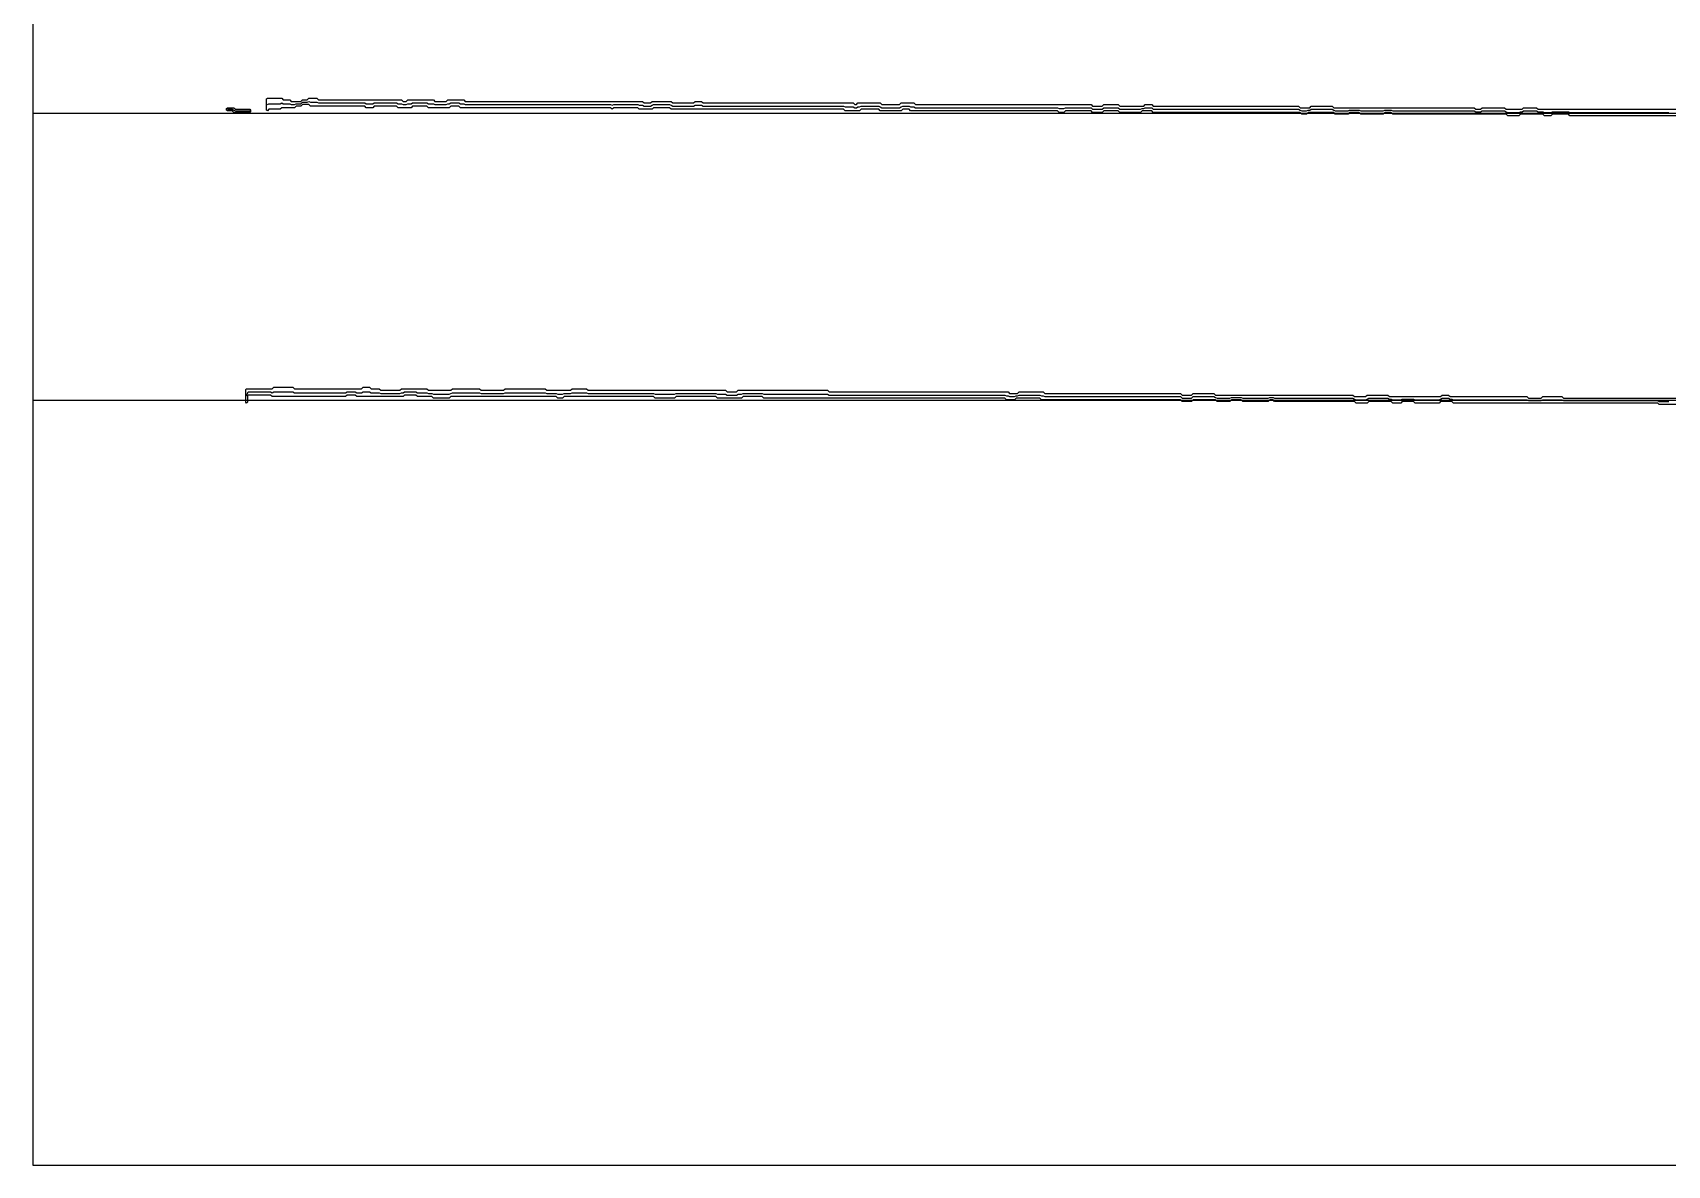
# Model space of a CAD drawing. Extents: x 0 to 57.2, y 0 to 39.6.
# Drawn here: x 0 to 28.58, y 0 to 19.8 of the extents above; entities that cross this region are included whole.
import ezdxf

# ---------------------------------------------------------------- set-up
doc = ezdxf.new("R2010")
doc.units = 13
for name, color, linetype in [('DESIGN_SCAN_PATH', 5, 'Continuous'), ('SEM_FRAME', 8, 'Continuous'), ('SEM_OBSERVED_CENTERLINES', 3, 'Continuous'), ('SEM_OBSERVED_CONTOURS', 2, 'Continuous')]:
    doc.layers.add(name, color=color, linetype=linetype)

msp = doc.modelspace()

# ---------------------------------------------------------------- linework, layer by layer
at = {"layer": 'DESIGN_SCAN_PATH'}
for points in [[(0, 18.39269), (50, 18.39269)], [(50, 13.36889), (0, 13.36889)]]:
    msp.add_lwpolyline(points, dxfattribs=at)
at = {"layer": 'SEM_FRAME'}
msp.add_lwpolyline([(0, 0), (57.15968, 0), (57.15968, 39.60429), (0, 39.60429)], close=True, dxfattribs=at)
at = {"layer": 'SEM_OBSERVED_CENTERLINES'}
for points in [[(4.10277, 18.546195), (4.13068, 18.56015), (4.15859, 18.56015), (4.1865, 18.56015), (4.21441, 18.56015), (4.24232, 18.56015), (4.27023, 18.56015), (4.29814, 18.56015), (4.32605, 18.56015), (4.35396, 18.574105), (4.38187, 18.56015), (4.40978, 18.56015), (4.43769, 18.56015), (4.4656, 18.56015), (4.49351, 18.56015), (4.52142, 18.546195), (4.54933, 18.546195), (4.57724, 18.546195), (4.60515, 18.56015), (4.63306, 18.56015), (4.66097, 18.56015), (4.68888, 18.56015), (4.71679, 18.58806), (4.7447, 18.58806), (4.77261, 18.58806), (4.80052, 18.58806), (4.82843, 18.602015), (4.85634, 18.58806), (4.88425, 18.58806), (4.91216, 18.58806), (4.94007, 18.58806), (4.96798, 18.58806), (4.99589, 18.574105), (5.0238, 18.574105), (5.05171, 18.574105), (5.07962, 18.574105), (5.10753, 18.574105), (5.13544, 18.574105), (5.16335, 18.574105), (5.19126, 18.574105), (5.21917, 18.574105), (5.24708, 18.574105), (5.27499, 18.574105), (5.3029, 18.574105), (5.33081, 18.574105), (5.35872, 18.574105), (5.38663, 18.574105), (5.41454, 18.574105), (5.44245, 18.574105), (5.47036, 18.574105), (5.49827, 18.574105), (5.52618, 18.574105), (5.55409, 18.574105), (5.582, 18.574105), (5.60991, 18.574105), (5.63782, 18.574105), (5.66573, 18.574105), (5.69364, 18.574105), (5.72155, 18.574105), (5.74946, 18.574105), (5.77737, 18.574105), (5.80528, 18.574105), (5.83319, 18.56015), (5.8611, 18.56015), (5.88901, 18.56015), (5.91692, 18.56015), (5.94483, 18.56015), (5.97274, 18.574105), (6.00065, 18.574105), (6.02856, 18.574105), (6.05647, 18.574105), (6.08438, 18.574105), (6.11229, 18.574105), (6.1402, 18.574105), (6.16811, 18.574105), (6.19602, 18.574105), (6.22393, 18.574105), (6.25184, 18.574105), (6.27975, 18.574105), (6.30766, 18.574105), (6.33557, 18.574105), (6.36348, 18.574105), (6.39139, 18.56015), (6.4193, 18.56015), (6.44721, 18.56015), (6.47512, 18.546195), (6.50303, 18.546195), (6.53094, 18.546195), (6.55885, 18.56015), (6.58676, 18.56015), (6.61467, 18.56015), (6.64258, 18.574105), (6.67049, 18.574105), (6.6984, 18.574105), (6.72631, 18.574105), (6.75422, 18.574105), (6.78213, 18.574105), (6.81004, 18.574105), (6.83795, 18.574105), (6.86586, 18.574105), (6.89377, 18.574105), (6.92168, 18.56015), (6.94959, 18.56015), (6.9775, 18.56015), (7.00541, 18.56015), (7.03332, 18.546195), (7.06123, 18.546195), (7.08914, 18.546195), (7.11705, 18.546195), (7.14496, 18.546195), (7.17287, 18.546195), (7.20078, 18.546195), (7.22869, 18.546195), (7.2566, 18.56015), (7.28451, 18.56015), (7.31242, 18.574105), (7.34033, 18.574105), (7.36824, 18.574105), (7.39615, 18.574105), (7.42406, 18.574105), (7.45197, 18.574105), (7.47988, 18.56015), (7.50779, 18.56015), (7.5357, 18.56015), (7.56361, 18.546195), (7.59152, 18.546195), (7.61943, 18.546195), (7.64734, 18.546195), (7.67525, 18.546195), (7.70316, 18.546195), (7.73107, 18.546195), (7.75898, 18.546195), (7.78689, 18.546195), (7.8148, 18.546195), (7.84271, 18.546195), (7.87062, 18.546195), (7.89853, 18.546195), (7.92644, 18.546195), (7.95435, 18.546195), (7.98226, 18.546195), (8.01017, 18.546195), (8.03808, 18.546195), (8.06599, 18.546195), (8.0939, 18.546195), (8.12181, 18.546195), (8.14972, 18.546195), (8.17763, 18.546195), (8.20554, 18.546195), (8.23345, 18.546195), (8.26136, 18.546195), (8.28927, 18.546195), (8.31718, 18.546195), (8.34509, 18.546195), (8.373, 18.546195), (8.40091, 18.546195), (8.42882, 18.546195), (8.45673, 18.546195), (8.48464, 18.546195), (8.51255, 18.546195), (8.54046, 18.546195), (8.56837, 18.546195), (8.59628, 18.546195), (8.62419, 18.546195), (8.6521, 18.546195), (8.68001, 18.546195), (8.70792, 18.546195), (8.73583, 18.546195), (8.76374, 18.546195), (8.79165, 18.546195), (8.81956, 18.546195), (8.84747, 18.546195), (8.87538, 18.546195), (8.90329, 18.546195), (8.9312, 18.546195), (8.95911, 18.546195), (8.98702, 18.546195), (9.01493, 18.546195), (9.04284, 18.546195), (9.07075, 18.546195), (9.09866, 18.546195), (9.12657, 18.546195), (9.15448, 18.546195), (9.18239, 18.546195), (9.2103, 18.546195), (9.23821, 18.546195), (9.26612, 18.546195), (9.29403, 18.546195), (9.32194, 18.546195), (9.34985, 18.546195), (9.37776, 18.546195), (9.40567, 18.546195), (9.43358, 18.546195), (9.46149, 18.546195), (9.4894, 18.546195), (9.51731, 18.546195), (9.54522, 18.546195), (9.57313, 18.546195), (9.60104, 18.546195), (9.62895, 18.546195), (9.65686, 18.546195), (9.68477, 18.546195), (9.71268, 18.546195), (9.74059, 18.546195), (9.7685, 18.546195), (9.79641, 18.546195), (9.82432, 18.546195), (9.85223, 18.546195), (9.88014, 18.546195), (9.90805, 18.546195), (9.93596, 18.546195), (9.96387, 18.546195), (9.99178, 18.546195), (10.01969, 18.546195), (10.0476, 18.546195), (10.07551, 18.546195), (10.10342, 18.546195), (10.13133, 18.53224), (10.15924, 18.546195), (10.18715, 18.546195), (10.21506, 18.546195), (10.24297, 18.546195), (10.27088, 18.546195), (10.29879, 18.546195), (10.3267, 18.546195), (10.35461, 18.546195), (10.38252, 18.546195), (10.41043, 18.546195), (10.43834, 18.546195), (10.46625, 18.546195), (10.49416, 18.546195), (10.52207, 18.546195), (10.54998, 18.546195), (10.57789, 18.546195), (10.6058, 18.53224), (10.63371, 18.53224), (10.66162, 18.53224), (10.68953, 18.518285), (10.71744, 18.518285), (10.74535, 18.518285), (10.77326, 18.518285), (10.80117, 18.518285), (10.82908, 18.53224), (10.85699, 18.546195), (10.8849, 18.546195), (10.91281, 18.546195), (10.94072, 18.546195), (10.96863, 18.546195), (10.99654, 18.546195), (11.02445, 18.546195), (11.05236, 18.546195), (11.08027, 18.546195), (11.10818, 18.546195), (11.13609, 18.546195), (11.164, 18.53224), (11.19191, 18.518285), (11.21982, 18.518285), (11.24773, 18.518285), (11.27564, 18.518285), (11.30355, 18.518285), (11.33146, 18.518285), (11.35937, 18.518285), (11.38728, 18.518285), (11.41519, 18.518285), (11.4431, 18.518285), (11.47101, 18.518285), (11.49892, 18.518285), (11.52683, 18.518285), (11.55474, 18.518285), (11.58265, 18.53224), (11.61056, 18.53224), (11.63847, 18.53224), (11.66638, 18.53224), (11.69429, 18.53224), (11.7222, 18.518285), (11.75011, 18.518285), (11.77802, 18.518285), (11.80593, 18.518285), (11.83384, 18.518285), (11.86175, 18.518285), (11.88966, 18.518285), (11.91757, 18.518285), (11.94548, 18.518285), (11.97339, 18.518285), (12.0013, 18.518285), (12.02921, 18.518285), (12.05712, 18.518285), (12.08503, 18.518285), (12.11294, 18.518285), (12.14085, 18.518285), (12.16876, 18.518285), (12.19667, 18.518285), (12.22458, 18.518285), (12.25249, 18.518285), (12.2804, 18.518285), (12.30831, 18.518285), (12.33622, 18.518285), (12.36413, 18.518285), (12.39204, 18.518285), (12.41995, 18.518285), (12.44786, 18.518285), (12.47577, 18.518285), (12.50368, 18.518285), (12.53159, 18.518285), (12.5595, 18.518285), (12.58741, 18.518285), (12.61532, 18.518285), (12.64323, 18.518285), (12.67114, 18.518285), (12.69905, 18.518285), (12.72696, 18.518285), (12.75487, 18.518285), (12.78278, 18.518285), (12.81069, 18.518285), (12.8386, 18.518285), (12.86651, 18.518285), (12.89442, 18.518285), (12.92233, 18.518285), (12.95024, 18.518285), (12.97815, 18.518285), (13.00606, 18.518285), (13.03397, 18.518285), (13.06188, 18.518285), (13.08979, 18.518285), (13.1177, 18.518285), (13.14561, 18.518285), (13.17352, 18.518285), (13.20143, 18.518285), (13.22934, 18.518285), (13.25725, 18.518285), (13.28516, 18.518285), (13.31307, 18.518285), (13.34098, 18.518285), (13.36889, 18.518285), (13.3968, 18.518285), (13.42471, 18.518285), (13.45262, 18.518285), (13.48053, 18.518285), (13.50844, 18.518285), (13.53635, 18.518285), (13.56426, 18.518285), (13.59217, 18.518285), (13.62008, 18.518285), (13.64799, 18.518285), (13.6759, 18.518285), (13.70381, 18.518285), (13.73172, 18.518285), (13.75963, 18.518285), (13.78754, 18.518285), (13.81545, 18.518285), (13.84336, 18.518285), (13.87127, 18.518285), (13.89918, 18.518285), (13.92709, 18.518285), (13.955, 18.518285), (13.98291, 18.518285), (14.01082, 18.518285), (14.03873, 18.518285), (14.06664, 18.518285), (14.09455, 18.518285), (14.12246, 18.518285), (14.15037, 18.518285), (14.17828, 18.518285), (14.20619, 18.50433), (14.2341, 18.50433), (14.26201, 18.50433), (14.28992, 18.50433), (14.31783, 18.50433), (14.34574, 18.50433), (14.37365, 18.490375), (14.40156, 18.490375), (14.42947, 18.50433), (14.45738, 18.50433), (14.48529, 18.518285), (14.5132, 18.518285), (14.54111, 18.518285), (14.56902, 18.518285), (14.59693, 18.518285), (14.62484, 18.518285), (14.65275, 18.518285), (14.68066, 18.518285), (14.70857, 18.518285), (14.73648, 18.518285), (14.76439, 18.518285), (14.7923, 18.518285), (14.82021, 18.50433), (14.84812, 18.490375), (14.87603, 18.490375), (14.90394, 18.490375), (14.93185, 18.490375), (14.95976, 18.490375), (14.98767, 18.490375), (15.01558, 18.490375), (15.04349, 18.490375), (15.0714, 18.490375), (15.09931, 18.490375), (15.12722, 18.490375), (15.15513, 18.490375), (15.18304, 18.50433), (15.21095, 18.518285), (15.23886, 18.518285), (15.26677, 18.518285), (15.29468, 18.518285), (15.32259, 18.518285), (15.3505, 18.50433), (15.37841, 18.50433), (15.40632, 18.50433), (15.43423, 18.490375), (15.46214, 18.490375), (15.49005, 18.490375), (15.51796, 18.490375), (15.54587, 18.490375), (15.57378, 18.490375), (15.60169, 18.490375), (15.6296, 18.490375), (15.65751, 18.490375), (15.68542, 18.490375), (15.71333, 18.490375), (15.74124, 18.490375), (15.76915, 18.490375), (15.79706, 18.490375), (15.82497, 18.490375), (15.85288, 18.490375), (15.88079, 18.490375), (15.9087, 18.490375), (15.93661, 18.490375), (15.96452, 18.490375), (15.99243, 18.490375), (16.02034, 18.490375), (16.04825, 18.490375), (16.07616, 18.490375), (16.10407, 18.490375), (16.13198, 18.490375), (16.15989, 18.490375), (16.1878, 18.490375), (16.21571, 18.490375), (16.24362, 18.490375), (16.27153, 18.490375), (16.29944, 18.490375), (16.32735, 18.490375), (16.35526, 18.490375), (16.38317, 18.490375), (16.41108, 18.490375), (16.43899, 18.490375), (16.4669, 18.490375), (16.49481, 18.490375), (16.52272, 18.490375), (16.55063, 18.490375), (16.57854, 18.490375), (16.60645, 18.490375), (16.63436, 18.490375), (16.66227, 18.490375), (16.69018, 18.490375), (16.71809, 18.490375), (16.746, 18.490375), (16.77391, 18.490375), (16.80182, 18.490375), (16.82973, 18.490375), (16.85764, 18.490375), (16.88555, 18.490375), (16.91346, 18.490375), (16.94137, 18.490375), (16.96928, 18.490375), (16.99719, 18.490375), (17.0251, 18.490375), (17.05301, 18.490375), (17.08092, 18.490375), (17.10883, 18.490375), (17.13674, 18.490375), (17.16465, 18.490375), (17.19256, 18.490375), (17.22047, 18.490375), (17.24838, 18.490375), (17.27629, 18.490375), (17.3042, 18.490375), (17.33211, 18.490375), (17.36002, 18.490375), (17.38793, 18.490375), (17.41584, 18.490375), (17.44375, 18.490375), (17.47166, 18.490375), (17.49957, 18.490375), (17.52748, 18.490375), (17.55539, 18.490375), (17.5833, 18.490375), (17.61121, 18.490375), (17.63912, 18.490375), (17.66703, 18.490375), (17.69494, 18.490375), (17.72285, 18.490375), (17.75076, 18.490375), (17.77867, 18.490375), (17.80658, 18.490375), (17.83449, 18.490375), (17.8624, 18.490375), (17.89031, 18.490375), (17.91822, 18.490375), (17.94613, 18.47642), (17.97404, 18.47642), (18.00195, 18.47642), (18.02986, 18.47642), (18.05777, 18.490375), (18.08568, 18.490375), (18.11359, 18.490375), (18.1415, 18.490375), (18.16941, 18.490375), (18.19732, 18.490375), (18.22523, 18.490375), (18.25314, 18.490375), (18.28105, 18.490375), (18.30896, 18.490375), (18.33687, 18.490375), (18.36478, 18.490375), (18.39269, 18.490375), (18.4206, 18.490375), (18.44851, 18.490375), (18.47642, 18.490375), (18.50433, 18.490375), (18.53224, 18.462465), (18.56015, 18.462465), (18.58806, 18.462465), (18.61597, 18.462465), (18.64388, 18.462465), (18.67179, 18.462465), (18.6997, 18.462465), (18.72761, 18.490375), (18.75552, 18.490375), (18.78343, 18.490375), (18.81134, 18.490375), (18.83925, 18.490375), (18.86716, 18.490375), (18.89507, 18.490375), (18.92298, 18.490375), (18.95089, 18.490375), (18.9788, 18.490375), (19.00671, 18.462465), (19.03462, 18.462465), (19.06253, 18.462465), (19.09044, 18.462465), (19.11835, 18.462465), (19.14626, 18.462465), (19.17417, 18.462465), (19.20208, 18.462465), (19.22999, 18.462465), (19.2579, 18.462465), (19.28581, 18.462465), (19.31372, 18.462465), (19.34163, 18.462465), (19.36954, 18.462465), (19.39745, 18.47642), (19.42536, 18.47642), (19.45327, 18.490375), (19.48118, 18.490375), (19.50909, 18.490375), (19.537, 18.490375), (19.56491, 18.490375), (19.59282, 18.462465), (19.62073, 18.462465), (19.64864, 18.462465), (19.67655, 18.462465), (19.70446, 18.462465), (19.73237, 18.462465), (19.76028, 18.462465), (19.78819, 18.462465), (19.8161, 18.462465), (19.84401, 18.462465), (19.87192, 18.462465), (19.89983, 18.462465), (19.92774, 18.462465), (19.95565, 18.462465), (19.98356, 18.462465), (20.01147, 18.462465), (20.03938, 18.462465), (20.06729, 18.462465), (20.0952, 18.462465), (20.12311, 18.462465), (20.15102, 18.462465), (20.17893, 18.462465), (20.20684, 18.462465), (20.23475, 18.462465), (20.26266, 18.462465), (20.29057, 18.462465), (20.31848, 18.462465), (20.34639, 18.462465), (20.3743, 18.462465), (20.40221, 18.462465), (20.43012, 18.462465), (20.45803, 18.462465), (20.48594, 18.462465), (20.51385, 18.462465), (20.54176, 18.462465), (20.56967, 18.462465), (20.59758, 18.462465), (20.62549, 18.462465), (20.6534, 18.462465), (20.68131, 18.462465), (20.70922, 18.462465), (20.73713, 18.462465), (20.76504, 18.462465), (20.79295, 18.462465), (20.82086, 18.462465), (20.84877, 18.462465), (20.87668, 18.462465), (20.90459, 18.462465), (20.9325, 18.462465), (20.96041, 18.462465), (20.98832, 18.462465), (21.01623, 18.462465), (21.04414, 18.462465), (21.07205, 18.462465), (21.09996, 18.462465), (21.12787, 18.462465), (21.15578, 18.462465), (21.18369, 18.462465), (21.2116, 18.462465), (21.23951, 18.462465), (21.26742, 18.462465), (21.29533, 18.462465), (21.32324, 18.462465), (21.35115, 18.462465), (21.37906, 18.462465), (21.40697, 18.462465), (21.43488, 18.462465), (21.46279, 18.462465), (21.4907, 18.462465), (21.51861, 18.462465), (21.54652, 18.462465), (21.57443, 18.462465), (21.60234, 18.462465), (21.63025, 18.462465), (21.65816, 18.462465), (21.68607, 18.462465), (21.71398, 18.462465), (21.74189, 18.462465), (21.7698, 18.462465), (21.79771, 18.462465), (21.82562, 18.462465), (21.85353, 18.462465), (21.88144, 18.462465), (21.90935, 18.462465), (21.93726, 18.462465), (21.96517, 18.462465), (21.99308, 18.462465), (22.02099, 18.462465), (22.0489, 18.462465), (22.07681, 18.462465), (22.10472, 18.462465), (22.13263, 18.462465), (22.16054, 18.44851), (22.18845, 18.434555), (22.21636, 18.434555), (22.24427, 18.434555), (22.27218, 18.434555), (22.30009, 18.44851), (22.328, 18.44851), (22.35591, 18.462465), (22.38382, 18.462465), (22.41173, 18.462465), (22.43964, 18.462465), (22.46755, 18.462465), (22.49546, 18.462465), (22.52337, 18.462465), (22.55128, 18.462465), (22.57919, 18.462465), (22.6071, 18.462465), (22.63501, 18.462465), (22.66292, 18.462465), (22.69083, 18.462465), (22.71874, 18.462465), (22.74665, 18.44851), (22.77456, 18.434555), (22.80247, 18.434555), (22.83038, 18.434555), (22.85829, 18.434555), (22.8862, 18.434555), (22.91411, 18.434555), (22.94202, 18.434555), (22.96993, 18.434555), (22.99784, 18.434555), (23.02575, 18.44851), (23.05366, 18.44851), (23.08157, 18.44851), (23.10948, 18.44851), (23.13739, 18.44851), (23.1653, 18.44851), (23.19321, 18.44851), (23.22112, 18.434555), (23.24903, 18.434555), (23.27694, 18.434555), (23.30485, 18.434555), (23.33276, 18.434555), (23.36067, 18.434555), (23.38858, 18.434555), (23.41649, 18.434555), (23.4444, 18.434555), (23.47231, 18.434555), (23.50022, 18.434555), (23.52813, 18.434555), (23.55604, 18.434555), (23.58395, 18.434555), (23.61186, 18.434555), (23.63977, 18.44851), (23.66768, 18.44851), (23.69559, 18.44851), (23.7235, 18.44851), (23.75141, 18.44851), (23.77932, 18.434555), (23.80723, 18.434555), (23.83514, 18.434555), (23.86305, 18.434555), (23.89096, 18.434555), (23.91887, 18.434555), (23.94678, 18.434555), (23.97469, 18.434555), (24.0026, 18.434555), (24.03051, 18.434555), (24.05842, 18.434555), (24.08633, 18.434555), (24.11424, 18.434555), (24.14215, 18.434555), (24.17006, 18.434555), (24.19797, 18.434555), (24.22588, 18.434555), (24.25379, 18.434555), (24.2817, 18.434555), (24.30961, 18.434555), (24.33752, 18.434555), (24.36543, 18.434555), (24.39334, 18.434555), (24.42125, 18.434555), (24.44916, 18.434555), (24.47707, 18.434555), (24.50498, 18.434555), (24.53289, 18.434555), (24.5608, 18.434555), (24.58871, 18.434555), (24.61662, 18.434555), (24.64453, 18.434555), (24.67244, 18.434555), (24.70035, 18.434555), (24.72826, 18.434555), (24.75617, 18.434555), (24.78408, 18.434555), (24.81199, 18.434555), (24.8399, 18.434555), (24.86781, 18.434555), (24.89572, 18.434555), (24.92363, 18.434555), (24.95154, 18.434555), (24.97945, 18.434555), (25.00736, 18.434555), (25.03527, 18.434555), (25.06318, 18.434555), (25.09109, 18.434555), (25.119, 18.434555), (25.14691, 18.434555), (25.17482, 18.434555), (25.20273, 18.434555), (25.23064, 18.4206), (25.25855, 18.4206), (25.28646, 18.4206), (25.31437, 18.4206), (25.34228, 18.434555), (25.37019, 18.434555), (25.3981, 18.434555), (25.42601, 18.434555), (25.45392, 18.434555), (25.48183, 18.434555), (25.50974, 18.434555), (25.53765, 18.434555), (25.56556, 18.434555), (25.59347, 18.434555), (25.62138, 18.434555), (25.64929, 18.434555), (25.6772, 18.434555), (25.70511, 18.434555), (25.73302, 18.434555), (25.76093, 18.4206), (25.78884, 18.406645), (25.81675, 18.406645), (25.84466, 18.406645), (25.87257, 18.406645), (25.90048, 18.406645), (25.92839, 18.406645), (25.9563, 18.406645), (25.98421, 18.406645), (26.01212, 18.4206), (26.04003, 18.4206), (26.06794, 18.434555), (26.09585, 18.434555), (26.12376, 18.434555), (26.15167, 18.434555), (26.17958, 18.434555), (26.20749, 18.434555), (26.2354, 18.434555), (26.26331, 18.434555), (26.29122, 18.434555), (26.31913, 18.4206), (26.34704, 18.4206), (26.37495, 18.4206), (26.40286, 18.4206), (26.43077, 18.406645), (26.45868, 18.406645), (26.48659, 18.406645), (26.5145, 18.406645), (26.54241, 18.406645), (26.57032, 18.4206), (26.59823, 18.4206), (26.62614, 18.4206), (26.65405, 18.4206), (26.68196, 18.4206), (26.70987, 18.4206), (26.73778, 18.4206), (26.76569, 18.4206), (26.7936, 18.4206), (26.82151, 18.4206), (26.84942, 18.4206), (26.87733, 18.406645), (26.90524, 18.406645), (26.93315, 18.406645), (26.96106, 18.406645), (26.98897, 18.406645), (27.01688, 18.406645), (27.04479, 18.406645), (27.0727, 18.406645), (27.10061, 18.406645), (27.12852, 18.406645), (27.15643, 18.406645), (27.18434, 18.406645), (27.21225, 18.406645), (27.24016, 18.406645), (27.26807, 18.406645), (27.29598, 18.406645), (27.32389, 18.406645), (27.3518, 18.406645), (27.37971, 18.406645), (27.40762, 18.406645), (27.43553, 18.406645), (27.46344, 18.406645), (27.49135, 18.406645), (27.51926, 18.406645), (27.54717, 18.406645), (27.57508, 18.406645), (27.60299, 18.406645), (27.6309, 18.406645), (27.65881, 18.406645), (27.68672, 18.406645), (27.71463, 18.406645), (27.74254, 18.406645), (27.77045, 18.406645), (27.79836, 18.406645), (27.82627, 18.406645), (27.85418, 18.406645), (27.88209, 18.406645), (27.91, 18.406645), (27.93791, 18.406645), (27.96582, 18.406645), (27.99373, 18.406645), (28.02164, 18.406645), (28.04955, 18.406645), (28.07746, 18.406645), (28.10537, 18.406645), (28.13328, 18.406645), (28.16119, 18.406645), (28.1891, 18.406645), (28.21701, 18.406645), (28.24492, 18.406645), (28.27283, 18.406645), (28.30074, 18.406645), (28.32865, 18.406645), (28.35656, 18.406645), (28.38447, 18.406645), (28.41238, 18.406645), (28.44029, 18.406645), (28.4682, 18.406645), (28.49611, 18.406645), (28.52402, 18.406645), (28.55193, 18.406645), (28.57984, 18.406645), (28.60775, 18.406645)], [(3.40502, 18.462465), (3.43293, 18.462465), (3.46084, 18.462465), (3.48875, 18.462465), (3.51666, 18.44851), (3.54457, 18.434555), (3.57248, 18.434555), (3.60039, 18.434555), (3.6283, 18.434555), (3.65621, 18.434555), (3.68412, 18.434555), (3.71203, 18.434555), (3.73994, 18.434555), (3.76785, 18.434555), (3.79576, 18.434555)], [(3.73994, 13.45262), (3.76785, 13.522395), (3.79576, 13.522395), (3.82367, 13.522395), (3.85158, 13.522395), (3.87949, 13.522395), (3.9074, 13.522395), (3.93531, 13.522395), (3.96322, 13.522395), (3.99113, 13.522395), (4.01904, 13.522395), (4.04695, 13.522395), (4.07486, 13.522395), (4.10277, 13.522395), (4.13068, 13.522395), (4.15859, 13.522395), (4.1865, 13.50844), (4.21441, 13.522395), (4.24232, 13.522395), (4.27023, 13.522395), (4.29814, 13.522395), (4.32605, 13.522395), (4.35396, 13.522395), (4.38187, 13.522395), (4.40978, 13.522395), (4.43769, 13.522395), (4.4656, 13.522395), (4.49351, 13.522395), (4.52142, 13.522395), (4.54933, 13.522395), (4.57724, 13.50844), (4.60515, 13.50844), (4.63306, 13.50844), (4.66097, 13.50844), (4.68888, 13.50844), (4.71679, 13.50844), (4.7447, 13.50844), (4.77261, 13.50844), (4.80052, 13.50844), (4.82843, 13.50844), (4.85634, 13.50844), (4.88425, 13.50844), (4.91216, 13.50844), (4.94007, 13.50844), (4.96798, 13.50844), (4.99589, 13.50844), (5.0238, 13.50844), (5.05171, 13.50844), (5.07962, 13.50844), (5.10753, 13.50844), (5.13544, 13.50844), (5.16335, 13.50844), (5.19126, 13.50844), (5.21917, 13.50844), (5.24708, 13.50844), (5.27499, 13.50844), (5.3029, 13.50844), (5.33081, 13.50844), (5.35872, 13.50844), (5.38663, 13.50844), (5.41454, 13.50844), (5.44245, 13.50844), (5.47036, 13.50844), (5.49827, 13.522395), (5.52618, 13.522395), (5.55409, 13.522395), (5.582, 13.522395), (5.60991, 13.522395), (5.63782, 13.522395), (5.66573, 13.50844), (5.69364, 13.50844), (5.72155, 13.50844), (5.74946, 13.50844), (5.77737, 13.522395), (5.80528, 13.522395), (5.83319, 13.522395), (5.8611, 13.522395), (5.88901, 13.522395), (5.91692, 13.50844), (5.94483, 13.50844), (5.97274, 13.50844), (6.00065, 13.50844), (6.02856, 13.50844), (6.05647, 13.50844), (6.08438, 13.494485), (6.11229, 13.494485), (6.1402, 13.494485), (6.16811, 13.494485), (6.19602, 13.494485), (6.22393, 13.494485), (6.25184, 13.494485), (6.27975, 13.494485), (6.30766, 13.494485), (6.33557, 13.494485), (6.36348, 13.494485), (6.39139, 13.494485), (6.4193, 13.494485), (6.44721, 13.50844), (6.47512, 13.50844), (6.50303, 13.522395), (6.53094, 13.522395), (6.55885, 13.522395), (6.58676, 13.522395), (6.61467, 13.522395), (6.64258, 13.522395), (6.67049, 13.522395), (6.6984, 13.522395), (6.72631, 13.50844), (6.75422, 13.50844), (6.78213, 13.50844), (6.81004, 13.50844), (6.83795, 13.50844), (6.86586, 13.50844), (6.89377, 13.50844), (6.92168, 13.494485), (6.94959, 13.494485), (6.9775, 13.494485), (7.00541, 13.48053), (7.03332, 13.48053), (7.06123, 13.48053), (7.08914, 13.48053), (7.11705, 13.48053), (7.14496, 13.48053), (7.17287, 13.48053), (7.20078, 13.48053), (7.22869, 13.48053), (7.2566, 13.48053), (7.28451, 13.48053), (7.31242, 13.494485), (7.34033, 13.50844), (7.36824, 13.50844), (7.39615, 13.50844), (7.42406, 13.50844), (7.45197, 13.50844), (7.47988, 13.50844), (7.50779, 13.50844), (7.5357, 13.50844), (7.56361, 13.50844), (7.59152, 13.50844), (7.61943, 13.50844), (7.64734, 13.50844), (7.67525, 13.50844), (7.70316, 13.50844), (7.73107, 13.50844), (7.75898, 13.50844), (7.78689, 13.50844), (7.8148, 13.50844), (7.84271, 13.494485), (7.87062, 13.494485), (7.89853, 13.494485), (7.92644, 13.494485), (7.95435, 13.494485), (7.98226, 13.494485), (8.01017, 13.494485), (8.03808, 13.494485), (8.06599, 13.494485), (8.0939, 13.494485), (8.12181, 13.494485), (8.14972, 13.494485), (8.17763, 13.494485), (8.20554, 13.494485), (8.23345, 13.494485), (8.26136, 13.50844), (8.28927, 13.50844), (8.31718, 13.50844), (8.34509, 13.50844), (8.373, 13.50844), (8.40091, 13.50844), (8.42882, 13.50844), (8.45673, 13.50844), (8.48464, 13.50844), (8.51255, 13.50844), (8.54046, 13.50844), (8.56837, 13.50844), (8.59628, 13.50844), (8.62419, 13.50844), (8.6521, 13.50844), (8.68001, 13.50844), (8.70792, 13.50844), (8.73583, 13.50844), (8.76374, 13.50844), (8.79165, 13.50844), (8.81956, 13.50844), (8.84747, 13.50844), (8.87538, 13.50844), (8.90329, 13.50844), (8.9312, 13.50844), (8.95911, 13.50844), (8.98702, 13.494485), (9.01493, 13.494485), (9.04284, 13.494485), (9.07075, 13.494485), (9.09866, 13.494485), (9.12657, 13.494485), (9.15448, 13.494485), (9.18239, 13.48053), (9.2103, 13.48053), (9.23821, 13.48053), (9.26612, 13.48053), (9.29403, 13.494485), (9.32194, 13.494485), (9.34985, 13.494485), (9.37776, 13.494485), (9.40567, 13.494485), (9.43358, 13.50844), (9.46149, 13.50844), (9.4894, 13.50844), (9.51731, 13.50844), (9.54522, 13.50844), (9.57313, 13.50844), (9.60104, 13.50844), (9.62895, 13.50844), (9.65686, 13.50844), (9.68477, 13.50844), (9.71268, 13.494485), (9.74059, 13.494485), (9.7685, 13.494485), (9.79641, 13.494485), (9.82432, 13.494485), (9.85223, 13.494485), (9.88014, 13.494485), (9.90805, 13.494485), (9.93596, 13.494485), (9.96387, 13.494485), (9.99178, 13.494485), (10.01969, 13.494485), (10.0476, 13.494485), (10.07551, 13.494485), (10.10342, 13.494485), (10.13133, 13.494485), (10.15924, 13.494485), (10.18715, 13.494485), (10.21506, 13.494485), (10.24297, 13.494485), (10.27088, 13.494485), (10.29879, 13.494485), (10.3267, 13.494485), (10.35461, 13.494485), (10.38252, 13.494485), (10.41043, 13.494485), (10.43834, 13.494485), (10.46625, 13.494485), (10.49416, 13.494485), (10.52207, 13.494485), (10.54998, 13.494485), (10.57789, 13.494485), (10.6058, 13.494485), (10.63371, 13.494485), (10.66162, 13.494485), (10.68953, 13.494485), (10.71744, 13.494485), (10.74535, 13.494485), (10.77326, 13.494485), (10.80117, 13.494485), (10.82908, 13.494485), (10.85699, 13.494485), (10.8849, 13.48053), (10.91281, 13.48053), (10.94072, 13.48053), (10.96863, 13.48053), (10.99654, 13.48053), (11.02445, 13.48053), (11.05236, 13.48053), (11.08027, 13.48053), (11.10818, 13.48053), (11.13609, 13.48053), (11.164, 13.48053), (11.19191, 13.48053), (11.21982, 13.48053), (11.24773, 13.494485), (11.27564, 13.494485), (11.30355, 13.494485), (11.33146, 13.494485), (11.35937, 13.494485), (11.38728, 13.494485), (11.41519, 13.494485), (11.4431, 13.494485), (11.47101, 13.494485), (11.49892, 13.494485), (11.52683, 13.494485), (11.55474, 13.494485), (11.58265, 13.494485), (11.61056, 13.494485), (11.63847, 13.494485), (11.66638, 13.494485), (11.69429, 13.494485), (11.7222, 13.494485), (11.75011, 13.494485), (11.77802, 13.494485), (11.80593, 13.494485), (11.83384, 13.494485), (11.86175, 13.494485), (11.88966, 13.494485), (11.91757, 13.494485), (11.94548, 13.494485), (11.97339, 13.48053), (12.0013, 13.48053), (12.02921, 13.48053), (12.05712, 13.48053), (12.08503, 13.48053), (12.11294, 13.48053), (12.14085, 13.466575), (12.16876, 13.466575), (12.19667, 13.466575), (12.22458, 13.466575), (12.25249, 13.466575), (12.2804, 13.466575), (12.30831, 13.466575), (12.33622, 13.48053), (12.36413, 13.48053), (12.39204, 13.48053), (12.41995, 13.494485), (12.44786, 13.494485), (12.47577, 13.494485), (12.50368, 13.494485), (12.53159, 13.494485), (12.5595, 13.494485), (12.58741, 13.494485), (12.61532, 13.494485), (12.64323, 13.494485), (12.67114, 13.494485), (12.69905, 13.494485), (12.72696, 13.494485), (12.75487, 13.494485), (12.78278, 13.48053), (12.81069, 13.48053), (12.8386, 13.48053), (12.86651, 13.48053), (12.89442, 13.48053), (12.92233, 13.48053), (12.95024, 13.48053), (12.97815, 13.48053), (13.00606, 13.48053), (13.03397, 13.48053), (13.06188, 13.48053), (13.08979, 13.48053), (13.1177, 13.48053), (13.14561, 13.48053), (13.17352, 13.48053), (13.20143, 13.48053), (13.22934, 13.48053), (13.25725, 13.48053), (13.28516, 13.48053), (13.31307, 13.48053), (13.34098, 13.48053), (13.36889, 13.48053), (13.3968, 13.48053), (13.42471, 13.48053), (13.45262, 13.48053), (13.48053, 13.48053), (13.50844, 13.48053), (13.53635, 13.48053), (13.56426, 13.48053), (13.59217, 13.48053), (13.62008, 13.48053), (13.64799, 13.48053), (13.6759, 13.48053), (13.70381, 13.48053), (13.73172, 13.48053), (13.75963, 13.48053), (13.78754, 13.48053), (13.81545, 13.48053), (13.84336, 13.48053), (13.87127, 13.48053), (13.89918, 13.48053), (13.92709, 13.466575), (13.955, 13.466575), (13.98291, 13.466575), (14.01082, 13.466575), (14.03873, 13.466575), (14.06664, 13.466575), (14.09455, 13.466575), (14.12246, 13.466575), (14.15037, 13.466575), (14.17828, 13.466575), (14.20619, 13.466575), (14.2341, 13.466575), (14.26201, 13.466575), (14.28992, 13.466575), (14.31783, 13.466575), (14.34574, 13.466575), (14.37365, 13.466575), (14.40156, 13.466575), (14.42947, 13.466575), (14.45738, 13.466575), (14.48529, 13.466575), (14.5132, 13.466575), (14.54111, 13.466575), (14.56902, 13.466575), (14.59693, 13.466575), (14.62484, 13.466575), (14.65275, 13.466575), (14.68066, 13.466575), (14.70857, 13.466575), (14.73648, 13.466575), (14.76439, 13.466575), (14.7923, 13.466575), (14.82021, 13.466575), (14.84812, 13.466575), (14.87603, 13.466575), (14.90394, 13.466575), (14.93185, 13.466575), (14.95976, 13.466575), (14.98767, 13.466575), (15.01558, 13.466575), (15.04349, 13.466575), (15.0714, 13.466575), (15.09931, 13.466575), (15.12722, 13.466575), (15.15513, 13.466575), (15.18304, 13.466575), (15.21095, 13.466575), (15.23886, 13.466575), (15.26677, 13.466575), (15.29468, 13.466575), (15.32259, 13.466575), (15.3505, 13.466575), (15.37841, 13.466575), (15.40632, 13.466575), (15.43423, 13.466575), (15.46214, 13.466575), (15.49005, 13.466575), (15.51796, 13.466575), (15.54587, 13.466575), (15.57378, 13.466575), (15.60169, 13.466575), (15.6296, 13.466575), (15.65751, 13.466575), (15.68542, 13.466575), (15.71333, 13.466575), (15.74124, 13.466575), (15.76915, 13.466575), (15.79706, 13.466575), (15.82497, 13.466575), (15.85288, 13.466575), (15.88079, 13.466575), (15.9087, 13.466575), (15.93661, 13.466575), (15.96452, 13.466575), (15.99243, 13.466575), (16.02034, 13.466575), (16.04825, 13.466575), (16.07616, 13.466575), (16.10407, 13.466575), (16.13198, 13.466575), (16.15989, 13.466575), (16.1878, 13.466575), (16.21571, 13.466575), (16.24362, 13.466575), (16.27153, 13.466575), (16.29944, 13.466575), (16.32735, 13.466575), (16.35526, 13.466575), (16.38317, 13.466575), (16.41108, 13.466575), (16.43899, 13.466575), (16.4669, 13.466575), (16.49481, 13.466575), (16.52272, 13.466575), (16.55063, 13.466575), (16.57854, 13.466575), (16.60645, 13.466575), (16.63436, 13.466575), (16.66227, 13.466575), (16.69018, 13.466575), (16.71809, 13.466575), (16.746, 13.466575), (16.77391, 13.466575), (16.80182, 13.466575), (16.82973, 13.466575), (16.85764, 13.466575), (16.88555, 13.466575), (16.91346, 13.466575), (16.94137, 13.466575), (16.96928, 13.466575), (16.99719, 13.466575), (17.0251, 13.45262), (17.05301, 13.45262), (17.08092, 13.438665), (17.10883, 13.438665), (17.13674, 13.438665), (17.16465, 13.438665), (17.19256, 13.45262), (17.22047, 13.45262), (17.24838, 13.466575), (17.27629, 13.466575), (17.3042, 13.466575), (17.33211, 13.466575), (17.36002, 13.466575), (17.38793, 13.466575), (17.41584, 13.466575), (17.44375, 13.466575), (17.47166, 13.466575), (17.49957, 13.466575), (17.52748, 13.466575), (17.55539, 13.466575), (17.5833, 13.466575), (17.61121, 13.466575), (17.63912, 13.45262), (17.66703, 13.45262), (17.69494, 13.438665), (17.72285, 13.438665), (17.75076, 13.438665), (17.77867, 13.438665), (17.80658, 13.438665), (17.83449, 13.438665), (17.8624, 13.438665), (17.89031, 13.438665), (17.91822, 13.438665), (17.94613, 13.438665), (17.97404, 13.438665), (18.00195, 13.438665), (18.02986, 13.438665), (18.05777, 13.438665), (18.08568, 13.438665), (18.11359, 13.438665), (18.1415, 13.438665), (18.16941, 13.438665), (18.19732, 13.438665), (18.22523, 13.438665), (18.25314, 13.438665), (18.28105, 13.438665), (18.30896, 13.438665), (18.33687, 13.438665), (18.36478, 13.438665), (18.39269, 13.438665), (18.4206, 13.438665), (18.44851, 13.438665), (18.47642, 13.438665), (18.50433, 13.438665), (18.53224, 13.438665), (18.56015, 13.438665), (18.58806, 13.438665), (18.61597, 13.438665), (18.64388, 13.438665), (18.67179, 13.438665), (18.6997, 13.438665), (18.72761, 13.438665), (18.75552, 13.438665), (18.78343, 13.438665), (18.81134, 13.438665), (18.83925, 13.438665), (18.86716, 13.438665), (18.89507, 13.438665), (18.92298, 13.438665), (18.95089, 13.438665), (18.9788, 13.438665), (19.00671, 13.438665), (19.03462, 13.438665), (19.06253, 13.438665), (19.09044, 13.438665), (19.11835, 13.438665), (19.14626, 13.438665), (19.17417, 13.438665), (19.20208, 13.438665), (19.22999, 13.438665), (19.2579, 13.438665), (19.28581, 13.438665), (19.31372, 13.438665), (19.34163, 13.438665), (19.36954, 13.438665), (19.39745, 13.438665), (19.42536, 13.438665), (19.45327, 13.438665), (19.48118, 13.438665), (19.50909, 13.438665), (19.537, 13.438665), (19.56491, 13.438665), (19.59282, 13.438665), (19.62073, 13.438665), (19.64864, 13.438665), (19.67655, 13.438665), (19.70446, 13.438665), (19.73237, 13.438665), (19.76028, 13.438665), (19.78819, 13.438665), (19.8161, 13.438665), (19.84401, 13.438665), (19.87192, 13.438665), (19.89983, 13.438665), (19.92774, 13.438665), (19.95565, 13.438665), (19.98356, 13.438665), (20.01147, 13.438665), (20.03938, 13.438665), (20.06729, 13.438665), (20.0952, 13.410755), (20.12311, 13.410755), (20.15102, 13.410755), (20.17893, 13.410755), (20.20684, 13.410755), (20.23475, 13.410755), (20.26266, 13.410755), (20.29057, 13.438665), (20.31848, 13.438665), (20.34639, 13.438665), (20.3743, 13.438665), (20.40221, 13.438665), (20.43012, 13.438665), (20.45803, 13.438665), (20.48594, 13.438665), (20.51385, 13.438665), (20.54176, 13.438665), (20.56967, 13.438665), (20.59758, 13.438665), (20.62549, 13.438665), (20.6534, 13.438665), (20.68131, 13.42471), (20.70922, 13.410755), (20.73713, 13.410755), (20.76504, 13.410755), (20.79295, 13.410755), (20.82086, 13.410755), (20.84877, 13.410755), (20.87668, 13.410755), (20.90459, 13.410755), (20.9325, 13.410755), (20.96041, 13.42471), (20.98832, 13.42471), (21.01623, 13.42471), (21.04414, 13.42471), (21.07205, 13.42471), (21.09996, 13.42471), (21.12787, 13.42471), (21.15578, 13.410755), (21.18369, 13.410755), (21.2116, 13.410755), (21.23951, 13.410755), (21.26742, 13.410755), (21.29533, 13.410755), (21.32324, 13.410755), (21.35115, 13.410755), (21.37906, 13.410755), (21.40697, 13.410755), (21.43488, 13.410755), (21.46279, 13.410755), (21.4907, 13.410755), (21.51861, 13.410755), (21.54652, 13.410755), (21.57443, 13.410755), (21.60234, 13.410755), (21.63025, 13.42471), (21.65816, 13.42471), (21.68607, 13.42471), (21.71398, 13.410755), (21.74189, 13.410755), (21.7698, 13.410755), (21.79771, 13.410755), (21.82562, 13.410755), (21.85353, 13.410755), (21.88144, 13.410755), (21.90935, 13.410755), (21.93726, 13.410755), (21.96517, 13.410755), (21.99308, 13.410755), (22.02099, 13.410755), (22.0489, 13.410755), (22.07681, 13.410755), (22.10472, 13.410755), (22.13263, 13.410755), (22.16054, 13.410755), (22.18845, 13.410755), (22.21636, 13.410755), (22.24427, 13.410755), (22.27218, 13.410755), (22.30009, 13.410755), (22.328, 13.410755), (22.35591, 13.410755), (22.38382, 13.410755), (22.41173, 13.410755), (22.43964, 13.410755), (22.46755, 13.410755), (22.49546, 13.410755), (22.52337, 13.410755), (22.55128, 13.410755), (22.57919, 13.410755), (22.6071, 13.410755), (22.63501, 13.410755), (22.66292, 13.410755), (22.69083, 13.410755), (22.71874, 13.410755), (22.74665, 13.410755), (22.77456, 13.410755), (22.80247, 13.410755), (22.83038, 13.410755), (22.85829, 13.410755), (22.8862, 13.410755), (22.91411, 13.410755), (22.94202, 13.410755), (22.96993, 13.410755), (22.99784, 13.410755), (23.02575, 13.410755), (23.05366, 13.410755), (23.08157, 13.410755), (23.10948, 13.3968), (23.13739, 13.382845), (23.1653, 13.382845), (23.19321, 13.382845), (23.22112, 13.382845), (23.24903, 13.382845), (23.27694, 13.382845), (23.30485, 13.382845), (23.33276, 13.3968), (23.36067, 13.410755), (23.38858, 13.410755), (23.41649, 13.410755), (23.4444, 13.410755), (23.47231, 13.410755), (23.50022, 13.410755), (23.52813, 13.410755), (23.55604, 13.410755), (23.58395, 13.410755), (23.61186, 13.410755), (23.63977, 13.410755), (23.66768, 13.410755), (23.69559, 13.410755), (23.7235, 13.3968), (23.75141, 13.3968), (23.77932, 13.382845), (23.80723, 13.382845), (23.83514, 13.382845), (23.86305, 13.382845), (23.89096, 13.382845), (23.91887, 13.382845), (23.94678, 13.3968), (23.97469, 13.3968), (24.0026, 13.3968), (24.03051, 13.3968), (24.05842, 13.3968), (24.08633, 13.3968), (24.11424, 13.3968), (24.14215, 13.3968), (24.17006, 13.382845), (24.19797, 13.382845), (24.22588, 13.382845), (24.25379, 13.382845), (24.2817, 13.382845), (24.30961, 13.382845), (24.33752, 13.382845), (24.36543, 13.382845), (24.39334, 13.382845), (24.42125, 13.382845), (24.44916, 13.382845), (24.47707, 13.382845), (24.50498, 13.382845), (24.53289, 13.382845), (24.5608, 13.382845), (24.58871, 13.382845), (24.61662, 13.3968), (24.64453, 13.410755), (24.67244, 13.410755), (24.70035, 13.410755), (24.72826, 13.410755), (24.75617, 13.410755), (24.78408, 13.3968), (24.81199, 13.3968), (24.8399, 13.382845), (24.86781, 13.382845), (24.89572, 13.382845), (24.92363, 13.382845), (24.95154, 13.382845), (24.97945, 13.382845), (25.00736, 13.382845), (25.03527, 13.382845), (25.06318, 13.382845), (25.09109, 13.382845), (25.119, 13.382845), (25.14691, 13.382845), (25.17482, 13.382845), (25.20273, 13.382845), (25.23064, 13.382845), (25.25855, 13.382845), (25.28646, 13.382845), (25.31437, 13.382845), (25.34228, 13.382845), (25.37019, 13.382845), (25.3981, 13.382845), (25.42601, 13.382845), (25.45392, 13.382845), (25.48183, 13.382845), (25.50974, 13.382845), (25.53765, 13.382845), (25.56556, 13.382845), (25.59347, 13.382845), (25.62138, 13.382845), (25.64929, 13.382845), (25.6772, 13.382845), (25.70511, 13.382845), (25.73302, 13.382845), (25.76093, 13.382845), (25.78884, 13.382845), (25.81675, 13.382845), (25.84466, 13.382845), (25.87257, 13.382845), (25.90048, 13.382845), (25.92839, 13.382845), (25.9563, 13.382845), (25.98421, 13.382845), (26.01212, 13.382845), (26.04003, 13.382845), (26.06794, 13.382845), (26.09585, 13.382845), (26.12376, 13.382845), (26.15167, 13.36889), (26.17958, 13.36889), (26.20749, 13.36889), (26.2354, 13.36889), (26.26331, 13.36889), (26.29122, 13.36889), (26.31913, 13.36889), (26.34704, 13.36889), (26.37495, 13.36889), (26.40286, 13.382845), (26.43077, 13.382845), (26.45868, 13.382845), (26.48659, 13.382845), (26.5145, 13.382845), (26.54241, 13.382845), (26.57032, 13.382845), (26.59823, 13.382845), (26.62614, 13.382845), (26.65405, 13.382845), (26.68196, 13.382845), (26.70987, 13.382845), (26.73778, 13.382845), (26.76569, 13.36889), (26.7936, 13.36889), (26.82151, 13.36889), (26.84942, 13.36889), (26.87733, 13.36889), (26.90524, 13.36889), (26.93315, 13.36889), (26.96106, 13.36889), (26.98897, 13.36889), (27.01688, 13.36889), (27.04479, 13.36889), (27.0727, 13.36889), (27.10061, 13.36889), (27.12852, 13.36889), (27.15643, 13.36889), (27.18434, 13.36889), (27.21225, 13.36889), (27.24016, 13.36889), (27.26807, 13.36889), (27.29598, 13.36889), (27.32389, 13.36889), (27.3518, 13.36889), (27.37971, 13.36889), (27.40762, 13.36889), (27.43553, 13.36889), (27.46344, 13.36889), (27.49135, 13.36889), (27.51926, 13.36889), (27.54717, 13.36889), (27.57508, 13.36889), (27.60299, 13.36889), (27.6309, 13.36889), (27.65881, 13.36889), (27.68672, 13.36889), (27.71463, 13.36889), (27.74254, 13.36889), (27.77045, 13.36889), (27.79836, 13.36889), (27.82627, 13.36889), (27.85418, 13.36889), (27.88209, 13.36889), (27.91, 13.36889), (27.93791, 13.36889), (27.96582, 13.36889), (27.99373, 13.36889), (28.02164, 13.36889), (28.04955, 13.36889), (28.07746, 13.36889), (28.10537, 13.36889), (28.13328, 13.36889), (28.16119, 13.36889), (28.1891, 13.36889), (28.21701, 13.36889), (28.24492, 13.36889), (28.27283, 13.36889), (28.30074, 13.36889), (28.32865, 13.36889), (28.35656, 13.36889), (28.38447, 13.36889), (28.41238, 13.36889), (28.44029, 13.354935), (28.4682, 13.354935), (28.49611, 13.354935), (28.52402, 13.354935), (28.55193, 13.354935), (28.57984, 13.354935), (28.60775, 13.354935)]]:
    msp.add_lwpolyline(points, dxfattribs=at)
at = {"layer": 'SEM_OBSERVED_CONTOURS'}
for points in [[(29.89161, 18.350825), (26.87733, 18.350825), (26.84942, 18.378735), (26.57032, 18.378735), (26.54241, 18.350825), (26.43077, 18.350825), (26.40286, 18.378735), (26.01212, 18.378735), (25.98421, 18.350825), (25.78884, 18.350825), (25.76093, 18.378735), (23.77932, 18.378735), (23.75141, 18.406645), (23.63977, 18.406645), (23.61186, 18.378735), (23.22112, 18.378735), (23.19321, 18.406645), (23.02575, 18.406645), (22.99784, 18.378735), (22.77456, 18.378735), (22.74665, 18.406645), (22.30009, 18.406645), (22.27218, 18.378735), (22.18845, 18.378735), (22.16054, 18.406645), (19.59282, 18.406645), (19.56491, 18.434555), (19.39745, 18.434555), (19.36954, 18.406645), (19.00671, 18.406645), (18.9788, 18.434555), (18.72761, 18.434555), (18.6997, 18.406645), (18.53224, 18.406645), (18.50433, 18.434555), (18.05777, 18.434555), (18.02986, 18.406645), (17.94613, 18.406645), (17.91822, 18.434555), (15.3505, 18.434555), (15.32259, 18.462465), (15.21095, 18.462465), (15.18304, 18.434555), (14.82021, 18.434555), (14.7923, 18.462465), (14.48529, 18.462465), (14.45738, 18.434555), (14.20619, 18.434555), (14.17828, 18.462465), (11.164, 18.462465), (11.13609, 18.490375), (10.85699, 18.490375), (10.82908, 18.462465), (10.6058, 18.462465), (10.57789, 18.490375), (10.15924, 18.490375), (10.13133, 18.462465), (10.10342, 18.490375), (7.47988, 18.490375), (7.45197, 18.518285), (7.31242, 18.518285), (7.28451, 18.490375), (6.92168, 18.490375), (6.89377, 18.518285), (6.64258, 18.518285), (6.61467, 18.490375), (6.39139, 18.490375), (6.36348, 18.518285), (5.97274, 18.518285), (5.94483, 18.490375), (5.83319, 18.490375), (5.80528, 18.518285), (4.85634, 18.518285), (4.82843, 18.546195), (4.71679, 18.546195), (4.68888, 18.518285), (4.60515, 18.518285), (4.57724, 18.490375), (4.35396, 18.490375), (4.32605, 18.462465), (4.13068, 18.462465), (4.10277, 18.434555), (4.088815, 18.44851), (4.088815, 18.64388), (4.10277, 18.657835), (4.35396, 18.657835), (4.38187, 18.629925), (4.49351, 18.629925), (4.52142, 18.602015), (4.68888, 18.602015), (4.71679, 18.629925), (4.80052, 18.629925), (4.82843, 18.657835), (4.96798, 18.657835), (4.99589, 18.629925), (6.44721, 18.629925), (6.47512, 18.602015), (6.53094, 18.602015), (6.55885, 18.629925), (7.00541, 18.629925), (7.03332, 18.602015), (7.22869, 18.602015), (7.2566, 18.629925), (7.5357, 18.629925), (7.56361, 18.602015), (10.66162, 18.602015), (10.68953, 18.574105), (10.80117, 18.574105), (10.82908, 18.602015), (11.164, 18.602015), (11.19191, 18.574105), (11.55474, 18.574105), (11.58265, 18.602015), (11.69429, 18.602015), (11.7222, 18.574105), (14.34574, 18.574105), (14.37365, 18.546195), (14.40156, 18.546195), (14.42947, 18.574105), (14.82021, 18.574105), (14.84812, 18.546195), (15.15513, 18.546195), (15.18304, 18.574105), (15.40632, 18.574105), (15.43423, 18.546195), (18.50433, 18.546195), (18.53224, 18.518285), (18.6997, 18.518285), (18.72761, 18.546195), (18.9788, 18.546195), (19.00671, 18.518285), (19.42536, 18.518285), (19.45327, 18.546195), (19.56491, 18.546195), (19.59282, 18.518285), (22.13263, 18.518285), (22.16054, 18.490375), (22.328, 18.490375), (22.35591, 18.518285), (22.71874, 18.518285), (22.74665, 18.490375), (25.20273, 18.490375), (25.23064, 18.462465), (25.31437, 18.462465), (25.34228, 18.490375), (25.73302, 18.490375), (25.76093, 18.462465), (26.04003, 18.462465), (26.06794, 18.490375), (26.29122, 18.490375), (26.31913, 18.462465), (28.77521, 18.462465)], [(28.7473, 13.299115), (28.44029, 13.299115), (28.41238, 13.327025), (24.8399, 13.327025), (24.81199, 13.354935), (24.61662, 13.354935), (24.58871, 13.327025), (24.17006, 13.327025), (24.14215, 13.354935), (23.94678, 13.354935), (23.91887, 13.327025), (23.77932, 13.327025), (23.75141, 13.354935), (23.36067, 13.354935), (23.33276, 13.327025), (23.13739, 13.327025), (23.10948, 13.354935), (21.71398, 13.354935), (21.68607, 13.382845), (21.63025, 13.382845), (21.60234, 13.354935), (21.15578, 13.354935), (21.12787, 13.382845), (20.96041, 13.382845), (20.9325, 13.354935), (20.70922, 13.354935), (20.68131, 13.382845), (20.29057, 13.382845), (20.26266, 13.354935), (20.0952, 13.354935), (20.06729, 13.382845), (17.63912, 13.382845), (17.61121, 13.410755), (17.19256, 13.410755), (17.16465, 13.382845), (17.0251, 13.382845), (16.99719, 13.410755), (12.78278, 13.410755), (12.75487, 13.438665), (12.41995, 13.438665), (12.39204, 13.410755), (11.97339, 13.410755), (11.94548, 13.438665), (11.24773, 13.438665), (11.21982, 13.410755), (10.8849, 13.410755), (10.85699, 13.438665), (9.29403, 13.438665), (9.26612, 13.410755), (9.18239, 13.410755), (9.15448, 13.438665), (7.31242, 13.438665), (7.28451, 13.410755), (7.00541, 13.410755), (6.9775, 13.438665), (6.72631, 13.438665), (6.6984, 13.466575), (6.50303, 13.466575), (6.47512, 13.438665), (5.66573, 13.438665), (5.63782, 13.466575), (5.49827, 13.466575), (5.47036, 13.438665), (4.1865, 13.438665), (4.15859, 13.466575), (3.76785, 13.466575), (3.753895, 13.45262), (3.753895, 13.34098), (3.73994, 13.327025), (3.725985, 13.34098), (3.725985, 13.56426), (3.73994, 13.578215), (4.1865, 13.578215), (4.21441, 13.606125), (4.54933, 13.606125), (4.57724, 13.578215), (5.74946, 13.578215), (5.77737, 13.606125), (5.88901, 13.606125), (5.91692, 13.578215), (6.05647, 13.578215), (6.08438, 13.550305), (6.4193, 13.550305), (6.44721, 13.578215), (6.89377, 13.578215), (6.92168, 13.550305), (7.31242, 13.550305), (7.34033, 13.578215), (7.8148, 13.578215), (7.84271, 13.550305), (8.23345, 13.550305), (8.26136, 13.578215), (8.95911, 13.578215), (8.98702, 13.550305), (9.40567, 13.550305), (9.43358, 13.578215), (9.68477, 13.578215), (9.71268, 13.550305), (12.11294, 13.550305), (12.14085, 13.522395), (12.30831, 13.522395), (12.33622, 13.550305), (13.89918, 13.550305), (13.92709, 13.522395), (17.05301, 13.522395), (17.08092, 13.494485), (17.22047, 13.494485), (17.24838, 13.522395), (17.66703, 13.522395), (17.69494, 13.494485), (20.06729, 13.494485), (20.0952, 13.466575), (20.26266, 13.466575), (20.29057, 13.494485), (20.6534, 13.494485), (20.68131, 13.466575), (23.08157, 13.466575), (23.10948, 13.438665), (23.30485, 13.438665), (23.33276, 13.466575), (23.69559, 13.466575), (23.7235, 13.438665), (24.61662, 13.438665), (24.64453, 13.466575), (24.75617, 13.466575), (24.78408, 13.438665), (26.12376, 13.438665), (26.15167, 13.410755), (26.37495, 13.410755), (26.40286, 13.438665), (26.73778, 13.438665), (26.76569, 13.410755), (30.4219, 13.410755)]]:
    msp.add_lwpolyline(points, dxfattribs=at)
msp.add_lwpolyline([(3.79576, 18.406645), (3.51666, 18.406645), (3.48875, 18.434555), (3.40502, 18.434555), (3.391065, 18.44851), (3.391065, 18.47642), (3.40502, 18.490375), (3.51666, 18.490375), (3.54457, 18.462465), (3.79576, 18.462465), (3.809715, 18.44851), (3.809715, 18.4206)], close=True, dxfattribs=at)

doc.saveas('drawing.dxf')
